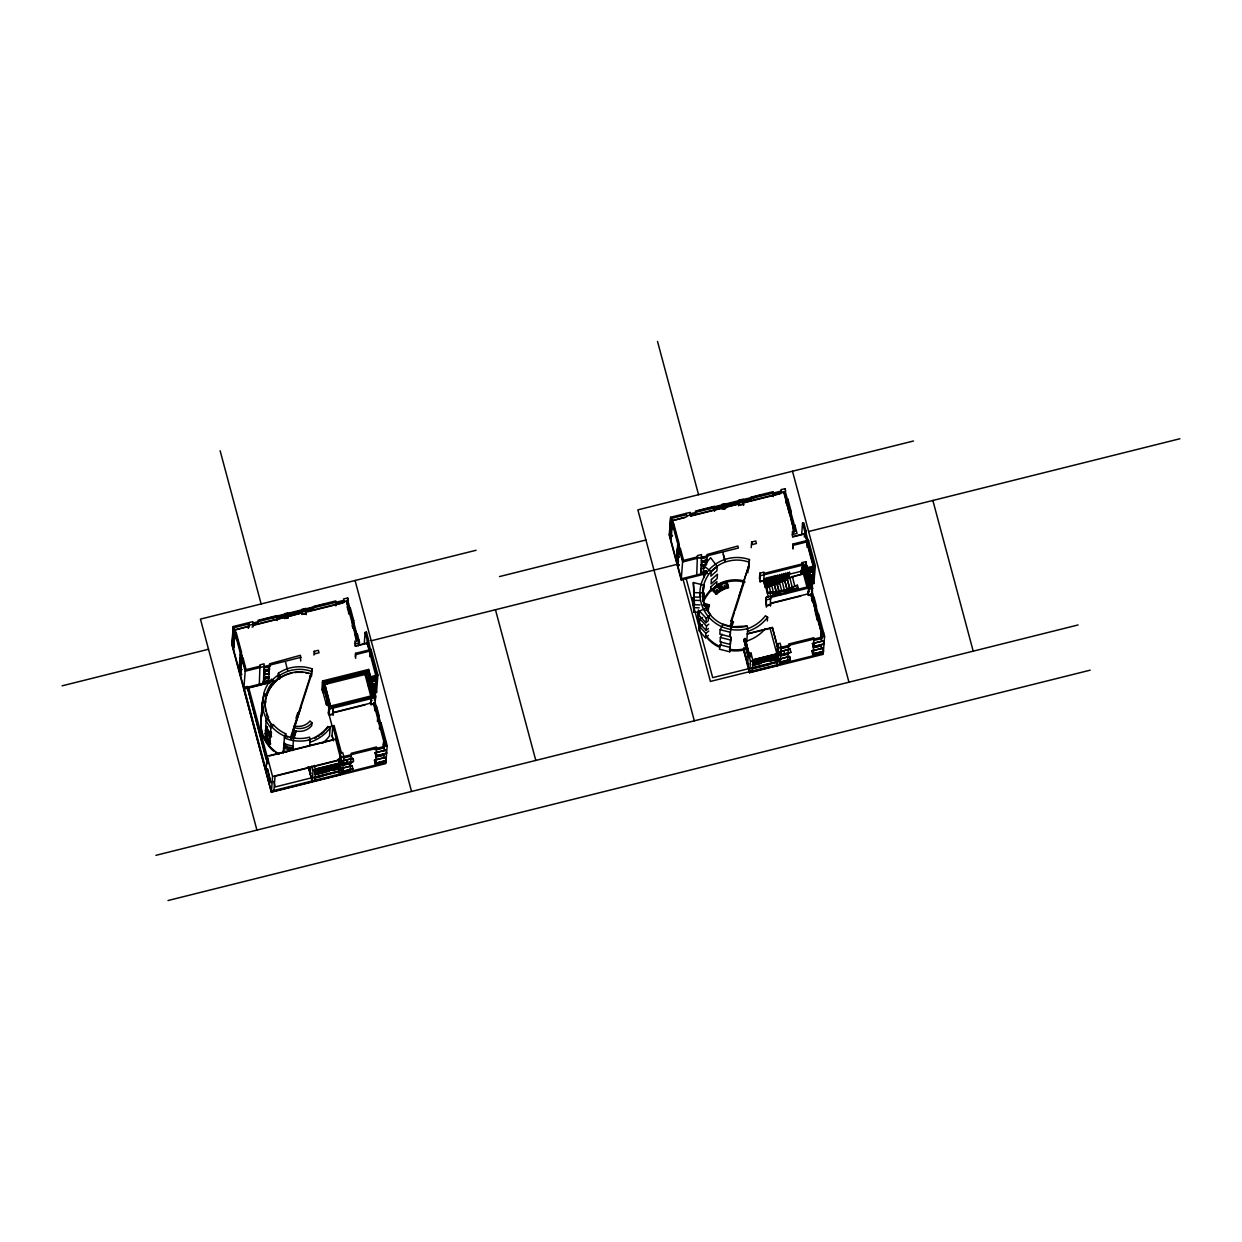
<?xml version="1.0" encoding="UTF-8"?>
<svg xmlns="http://www.w3.org/2000/svg" width="1242" height="1242" viewBox="0 0 1242 1242"><rect width="100%" height="100%" fill="white"/><g stroke="black" fill="none" stroke-linecap="round" stroke-linejoin="round"><path stroke-width="1.5" d="M253.492 624.152L252.825 621.637L233.232 626.527L231.819 644.489L271.361 792.194L385.781 763.613L387.194 745.65L381.17 723.139L379.881 723.449L379.431 729.085M232.238 644.645L233.232 626.527M233.201 640.593L233.092 641.866M233.217 633.932L233.31 632.644M232.844 641.928L233.015 640.624L233.977 646.197L232.689 640.717M249.44 625.968L234.645 630.036L249.409 626.341M233.589 649.675L234.909 632.799L236.197 632.488L241.647 652.857L240.358 653.168L239.038 670.028M234.8 636.836L234.614 638.14L233.853 635.299M240.451 657.965L241.414 663.445M260.323 666.116L246.149 669.655L242.997 657.872L241.709 658.198L240.389 675.058L241.678 674.732M241.01 669.562L240.606 673.801L239.458 669.516M241.585 662.234L241.181 666.457L240.032 662.188M239.442 666.473L241.103 670.711L239.442 664.905M248.26 628.281L248.695 622.661L249.363 625.176L258.196 623.065L257.855 621.807L252.7 623.096L253.042 624.353M243.789 689.186L245.202 671.239L241.709 658.198M248.742 627.66L249.037 623.919L233.574 627.784M266.052 770.024L243.929 687.354L247.158 686.547L266.223 759.716M259.33 684.233L259.982 664.858L264.111 663.833L263.459 683.209M264.065 678.831L264.158 677.744L268.551 676.719L268.288 681.19L263.77 681.78L268.288 681.19M264.406 674.623L264.732 670.401L269.126 669.391L268.862 673.847L264.344 674.453L268.862 673.847M285.474 737.562L285.784 733.743L284.278 733.075A34.605 33.674 4.5 0 1 273.97 725.359L273.085 724.35L271.051 725.996L269.561 745.06L268.955 744.362A37.26 36.266 4.5 0 1 265.167 738.617L266.207 718.621L268.598 717.519L268.101 716.479A34.605 33.674 4.5 0 1 265.167 704.167L265.151 702.149L262.497 702.072L261.006 721.043A37.26 36.266 4.5 0 1 261.829 714.274L262.667 707.055M263.909 682.277L264.173 677.806M264.484 674.949L264.748 670.478M263.118 701.342L263.894 693.005A37.26 36.266 4.5 0 1 271.61 679.126L273.628 680.802L273.333 684.621M265.99 698.159L266.456 693.704A34.605 33.674 4.5 0 1 273.628 680.802M300.704 661.039L300.455 655.279L269.607 663.802L268.614 681.92L263.444 683.209M270.57 744.237L265.912 737.127L266.254 732.733M271.594 736.615L266.487 729.799L266.72 726.865M270.29 743.679L266.207 737.438L266.425 734.674M266.999 727.346L267.232 729.83M266.642 734.534L266.425 737.298L266.875 734.395M267.154 726.586L266.999 729.97L271.16 736.164M267.077 729.923L267.449 727.067M277.09 620.581L277.044 615.582L257.979 620.348L258.305 621.605L286.529 614.557L286.871 615.815L301.868 612.151L301.542 610.909M265.928 771.546L267.139 756.145L335.573 739.052L340.976 759.762L275.025 776.234L273.845 791.278M271.206 732.19L270.865 736.335L266.487 729.799M271.144 736.894L271.424 732.05M277.897 677.154L278.55 673.102A37.26 36.266 4.5 0 1 312.053 668.833L311.447 676.424M279.481 679.25L279.776 675.431L278.208 673.35M284.48 617.398L284.775 613.657L287.74 612.911L288.408 615.427M284.822 618.656L284.775 613.657M271.361 792.194L272.588 776.483L267.139 756.145M286.234 618.299L286.529 614.557M288.206 617.988L287.896 616.374L301.822 612.896L302.132 614.511M283.207 753.195L284.558 736.04L285.784 733.743M284.247 746.628L292.879 748.662L284.247 746.628L284.48 743.694M284.853 743.834L284.791 746.147M284.573 749.004L284.961 743.523M301.822 612.896L289.619 616.296M296 731.429L293.454 730.265A15.929 15.509 4.5 0 0 311.711 725.701L311.944 722.844L310.081 720.95A14.904 14.516 4.5 0 1 294.199 725.809L293.423 730.638L296 731.429L293.842 738.121M292.677 745.821L292.507 748.46M292.615 750.121L293.64 737.981A34.698 33.767 4.5 0 1 285.629 735.575L284.418 737.872A37.26 36.266 4.5 0 0 293.36 740.574L293.981 740.667A37.26 36.266 4.5 0 0 310.19 739.658L309.724 745.448M306.153 614.666L305.78 608.409L301.651 609.434L302.334 611.949L313.729 609.201L313.388 607.943L287.616 614.371L287.958 615.628M301.263 706.434L294.571 726.803M310.826 676.704L312.053 668.833M313.947 655.062L314.242 651.305L318.356 650.28L319.039 652.795L314.909 653.82L314.242 651.305M310.158 774.465L310.748 766.826M312.177 781.994L313.077 770.537L311.866 766.019M315.251 771.499L340.556 765.088L315.282 771.251L315.437 772.586L340.463 766.33L340.261 765.584M315.313 770.832L340.587 764.653M315.359 770.242L340.665 763.737L340.463 762.899L315.437 769.155L340.463 762.899M315.375 769.916L315.561 771.003M315.421 769.481L340.448 763.225L340.618 764.42L315.328 770.583M314.754 781.358L315.654 769.9M321.864 689.884L322.578 680.942L368.579 669.454L375.689 696.032L374.929 705.565M322.299 689.9L326.413 704.804L327.702 704.478L327.95 701.497M322.547 692.384L323.137 684.932L369.138 673.443M330.03 705.549L324.193 681.889L367.616 671.037L373.951 696.56L367.616 671.037M326.413 704.804L326.77 700.317L328.788 707.862L375.689 696.032M335.837 605.91L335.806 600.911L313.512 606.469L313.838 607.726L343.413 600.445L343.755 601.702L336.023 603.628M328.307 713.933L328.897 706.481L374.898 694.977L374.463 700.581M329.13 714.585L329.689 707.521L322.578 680.942M309.305 739.704A39.17 38.129 4.5 0 0 327.919 726.477L330.124 727.952L329.487 736.009A40.815 39.728 4.5 0 1 322.563 743.182M333.12 709.632L332.903 712.566L370.644 703.127L371.001 698.734M333.104 715.423L333.027 705.44M341.41 752.807L334.098 725.514L332.809 725.84L332.064 735.373L333.524 740.822M347.217 603.565L347.651 597.945L343.537 598.97L344.205 601.485L348.334 600.46L347.651 597.945M348.614 613.936L349.049 608.316L350.337 607.99L353.706 620.55L353.365 624.943M339.082 766.236L338.787 769.978L340.075 769.667M314.769 780.985L339.811 774.729L339.019 771.36L313.993 777.601M340.324 764.668L340.479 766.097M339.78 775.101L341.193 757.139L332.809 725.84M341.317 768.425L352.138 765.724L341.317 768.425L342.109 771.624L352.945 768.736L342.109 771.624M341.892 761.098L352.712 758.396L341.892 761.098L343.071 765.289L350.803 763.364L342.947 764.793M343.227 768.224L342.885 772.431L349.716 770.195L350.166 771.422L351.16 753.304L376.543 746.97L375.55 765.088M354.653 643.372L355.29 646.244L367.151 643.278M355.786 639.071L354.669 631.122L355.942 630.812L357.292 635.826L356.019 636.152M346.999 761.268L346.627 763.783M355.305 657.049L355.6 653.308L371.063 649.442L377.925 675.105L376.45 692.803L375.472 689.186M355.647 658.307L355.6 653.308M357.122 638.109L357.417 634.351L356.128 634.678L357.68 640.453M358.503 645.762L358.969 640.127L354.824 641.167L355.491 643.682L359.621 642.657L357.417 634.351M353.52 761.408C325.28 764.87 358.969 766.593 352.712 758.396M364.279 643.201L365.132 632.426L366.421 632.116L368.641 640.391L368.222 645.778M366.142 635.702L366.421 632.116M367.073 644.319L367.353 640.717L365.132 632.426M368.579 669.454L375.565 697.492L329.565 708.98L322.454 682.417M367.756 683.1L368.346 675.648L369.635 675.322L368.765 686.873M369.666 656.63L370.116 651.01L355.942 654.55M368.237 682.495L368.688 676.89L369.976 676.58M368.269 684.994L368.858 677.527L370.147 677.201M370.721 653.835L371.063 649.442M368.595 686.252L369.185 678.784L370.473 678.458M369.247 686.267L369.697 680.663L370.985 680.337M369.417 686.888L369.852 681.299L375.705 679.25L375.503 683.969L370.861 685.056L370.426 690.661M369.759 688.146L370.194 682.541L371.482 682.231M370.069 686.904L370.364 683.178M370.349 682.821L370.644 679.095L369.355 679.405M370.411 688.161L370.706 684.435L375.503 683.969M370.784 694.402L371.203 686.314L372.491 685.988M370.287 702.242L370.954 704.757L373.78 704.043M371.125 695.66L371.715 688.192M371.296 696.296L372.367 681.47M371.001 704.121L371.451 698.516M371.932 696.312L372.212 690.086L373.5 689.76M372.429 695.706L372.709 691.965L373.997 691.639M372.584 696.327L373.159 688.503M373.873 702.941L375.224 707.971L376.512 707.645L375.162 702.63L373.873 702.941L374.991 710.905L375.317 706.682L376.605 706.356L379.136 715.78L378.794 720.003M374.929 691.297L375.255 687.09M375.177 690.8L375.519 686.391M375.565 688.084L376.605 691.965L375.317 692.275L376.637 675.415L370.116 651.01M374.432 760.151L385.253 757.449L374.432 760.151L375.224 763.349L386.045 760.647L385.253 757.449M375.006 752.823L385.827 750.121L375.006 752.823L376.186 757.015L383.918 755.089L376.062 756.518M377.413 721.664L377.847 716.106L375.317 706.682M375.224 763.349L386.06 760.461M376.015 764.172L382.971 762.433L376.015 764.172L376.342 759.949M376.807 754.018L376.45 756.331M380.875 726.88L381.17 723.139M383.095 747.901L383.545 742.281L386.122 741.629L385.827 745.371M383.281 763.147L383.204 761.92L375.488 763.846M383.685 758.024L384.026 753.785M384.275 750.696L383.545 742.281M690.894 514.887L690.226 512.372L670.649 517.262L669.236 535.224L681.19 579.921L705.316 573.897M669.655 535.38L670.649 517.262M670.432 531.359L671.472 536.917M671.146 522.789L670.618 524.667M686.857 516.703L672.062 520.755L684.979 517.541M670.99 540.394L672.326 523.534L673.614 523.224L679.063 543.592L677.775 543.903L676.455 560.763M672.031 528.875L670.633 522.913L671.906 522.603M672.372 529.278L671.875 527.648M697.74 556.851L683.566 560.39L680.414 548.607L679.126 548.933L677.79 565.793L679.079 565.467M678.831 554.087L677.775 548.716L678.675 557.177M681.19 579.921L682.603 561.974L679.126 548.933M703.95 585.168L702.475 597.247L703.95 585.168L693.346 582.545L694.216 597.014L699.82 597.169M693.579 590.276L694.449 604.761L700.053 604.901M694.216 597.014L693.346 582.545M693.874 612.089L693.005 597.604L693.874 612.089L698.827 612.213M694.449 604.761L693.781 591.953M696.746 574.968L697.399 555.593L701.528 554.569L700.861 573.928M701.326 573.012L705.704 571.925L701.326 573.012L701.559 568.479M706.279 564.582L701.901 565.684L702.134 561.136L706.543 560.126L706.45 561.229L702.04 562.331M699.945 595.71L700.178 592.776M705.906 622.708L706.263 618.314L710.595 614.79L706.201 608.021L699.525 611.095L699.184 615.504L705.906 622.708L708.204 620.845L708.545 616.436M717.224 566.461L711.2 571.755L710.859 576.148L716.882 570.854L717.224 566.461L710.61 557.72L703.81 565.731L703.469 570.125L707.893 573.742M702.522 624.617L699.184 626.17L698.842 630.563L705.565 637.767L708.452 635.423M702.615 617.522L699.758 618.827L699.417 623.236L706.139 630.439L708.437 628.576M703.702 577.856L704.043 573.462L706.31 570.792M706.388 563.185L706.481 559.878M706.76 563.278L707.008 554.537L737.872 546.014L738.4 548.033L707.35 555.779M714.492 511.316L714.461 506.317L695.38 511.083L695.722 512.341L723.931 505.292L724.272 506.55L739.285 502.886L738.943 501.628M705.565 637.767L705.922 633.373L708.794 631.029M706.139 630.439L706.496 626.046L708.794 624.183M721.897 508.133L722.176 504.392L725.142 503.647L725.825 506.162M722.223 509.391L722.176 504.392M723.636 509.034L723.931 505.292M725.623 508.723L725.312 507.093L739.223 503.631L739.564 504.873L743.694 503.848L743.353 502.591L782.087 492.919M730.048 636.711L731.01 626.589L723.123 624.167L720.158 629.725L719.817 634.119L730.048 636.711L730.389 633.575M721.292 642.005L719.475 649.193L729.706 651.771L730.11 647.951M722.13 634.196L720.391 637.457L720.049 641.85L730.28 644.443L730.964 636.898L729.706 651.771M738.617 505.789L739.068 500.169L743.182 499.144L743.57 505.401M739.533 505.246L739.223 503.631M733.417 622.164L730.87 621L733.448 621.792L731.29 628.483M749.05 564.691L738.679 597.169L749.019 565.063M747.808 572.826L749.454 559.568A37.26 36.266 4.5 0 0 699.914 592.713A37.26 36.266 4.5 0 0 747.746 628.561L746.69 641.85M748.709 569.053L749.454 559.568M751.208 547.66L751.643 542.04L755.773 541.015L756.44 543.53L752.326 544.555L751.643 542.04M746.24 647.625L743.663 648.262L743.523 650.094L749.578 672.729L823.182 654.348L824.595 636.385L818.571 613.874L817.283 614.185L816.848 619.805M744.237 641.089L744.998 640.888M744.269 640.655L745.029 640.468L744.269 640.655L748.258 656.428M744.284 640.406L745.06 640.127M744.346 639.646L745.107 639.552M744.983 641.229L744.206 641.415L748.196 657.127M745.138 639.118L744.362 639.397L745.138 639.118L749.143 654.643L748.383 654.845L744.393 639.071L745.169 638.792M747.56 665.2L748.46 653.742L751.037 653.106L753.025 661.07M748.321 655.512L749.112 655.233M749.174 654.317L748.398 654.503M749.236 653.634L748.46 653.835M749.578 672.729L750.478 661.272L744.424 638.636L745.2 638.45L749.205 653.882L748.429 654.177M750.742 656.925L751.037 653.106M752.683 661.986L777.771 655.062M752.714 661.66L778.004 655.388M752.761 660.977L778.082 654.472L750.478 661.272M752.792 660.651L752.947 661.986M752.823 660.216L777.849 653.96L777.989 655.481M752.155 672.093L753.056 660.635M759.421 578.741L759.871 573.152L763.985 572.112L763.923 583.957M759.747 580.262L760.042 581.893L764.078 580.526L768.363 597.06M760.104 581.256L759.871 573.152M764.886 582.343L765.181 578.586M764.932 587.342L766.314 577.809L765.569 587.187M765.383 584.05L765.677 580.309M766.236 586.814L768.829 585.805M773.254 496.645L773.207 491.646L750.913 497.204L751.255 498.461M766.376 587.482L766.966 579.983M766.857 586.861L768.239 577.328L767.509 586.705M765.864 602.805L766.314 597.2L812.315 585.712L812.392 595.694M767.013 587.311L767.603 579.828M766.392 607.183L766.314 597.2M768.301 587L768.891 579.502M768.798 586.379L770.18 576.847L769.435 586.208M768.953 586.829L769.683 577.468M767.339 621.031L767.649 617.212L765.445 615.753A39.17 38.129 4.5 0 1 746.83 628.98M767.261 592.9L772.384 591.968L773.207 595.523M770.242 586.503L770.832 579.02M770.723 585.898L772.105 576.366L771.375 585.727M771.034 584.47L771.468 578.85M770.521 606.158L770.428 596.176M772.322 584.159L772.757 578.539M772.959 583.988L774.045 575.884L773.3 585.246M772.384 591.968L774.93 591.704L775.784 594.887M776.607 593.334L774.045 583.787L774.837 576.179M774.589 584.92L775.971 575.403L775.381 582.886M774.899 583.507L775.489 576.024M775.753 595.244L774.93 591.704M778.61 646.104L777.321 646.43L772.369 627.443L747.327 633.699M776.188 583.197L776.623 577.561M779.215 592.325L776.654 582.777L777.911 574.922L777.321 582.405M776.824 583.026L777.275 577.406M783.904 492.826L794.399 531.529M778.299 594.965L777.476 591.425L774.899 592.061M778.113 582.7L778.563 577.08M778.455 583.957L779.836 574.441L779.107 583.802M780.054 582.219L780.488 576.598M786.124 503.445L786.465 499.051L787.754 498.725L791.107 511.285L790.673 516.905M780.535 581.613L781.777 573.944L781.187 581.442M777.445 591.782L787.024 589.282L784.494 579.377L787.071 578.741L789.633 588.273L787.055 588.925M780.69 582.063L781.14 576.443M781.979 581.737L782.429 576.117M776.498 656.971L776.203 660.713L777.492 660.402M776.731 653.758L777.523 643.853L780.1 643.216L781.171 647.237L779.852 664.097M782.476 581.116L783.702 573.462L783.112 580.961M752.388 664.874L775.629 659.067L777.182 665.836L778.594 647.874L777.523 643.853M779.262 581.768L776.685 582.405L779.231 591.953L781.839 590.944M782.631 581.582L783.221 574.083M777.88 653.634L752.854 659.875L777.88 653.634L778.051 654.72L752.745 661.225M782.569 590.866L785.13 590.587L785.969 593.769M783.919 581.256L784.509 573.757M784.401 580.635L785.643 572.981L785.053 580.48M784.711 579.222L785.146 573.602M778.703 659.347L789.539 656.459L790.331 659.657L779.51 662.359L778.703 659.347L789.539 656.459M779.293 651.833L790.129 649.131L779.293 651.833L780.488 656.024L788.22 654.099M779.51 662.359L790.347 659.471M779.712 591.906L785.13 590.587M786 578.896L786.295 575.155M786.341 580.154L787.568 572.5L786.978 579.998M786.636 578.741L786.931 574.999M780.302 663.166L787.257 661.427L780.302 663.166L780.628 658.959M781.202 651.631L780.737 655.341M787.925 578.415L788.22 574.673M788.422 577.794L789.508 572.019L789.058 577.639M788.577 578.26L788.872 574.518M792.97 526.298L793.359 521.531L792.086 521.857L793.421 526.872L794.694 526.561L793.359 521.531M793.11 526.22L793.219 524.947M792.054 534.107L792.707 536.979L804.552 534.013L805.53 537.646M792.955 532.911L793.545 525.413L794.833 525.087L797.038 533.377L792.908 534.417L792.241 531.902L796.37 530.862M804.552 573.292L787.102 578.368L789.633 588.273M784.401 651.988L784.028 654.518M792.707 547.784L793.001 544.043L808.464 540.177L815.342 565.84L813.852 583.538L810.25 584.439M793.048 549.042L793.001 544.043M794.538 528.844L794.833 525.087M789.664 587.916L797.457 585.246L798.094 588.118L785.084 591.378M812.967 655.823L813.96 637.705L788.577 644.039L787.583 662.157L787.242 660.899M790.921 652.329L780.085 655.031L790.921 652.329L790.129 649.131M797.457 585.246L783.081 591.176M801.695 533.936L802.549 523.161L803.838 522.835L806.058 531.126L805.623 536.513M800.857 573.882L801.152 570.156M804.335 536.839L804.769 531.452L802.549 523.161M801.68 574.534L802.41 565.203M806.834 544.896L807.067 541.962M805.577 565.389L805.872 561.663L801.742 562.688L808.852 589.251L808.418 594.856M805.313 571.972L805.592 565.747L806.881 565.42L806.182 577.608M807.083 547.365L807.517 541.745L793.343 545.285M805.794 571.367L806.089 567.625L807.378 567.315L806.26 568.262L805.965 571.988M806.244 567.904L805.872 561.663M808.169 543.918L808.464 540.177M806.663 577.002L807.098 571.398L813.51 569.799L812.905 574.704L808.278 575.791L807.843 581.396M806.679 579.486L807.098 571.398M807.191 581.38L808.061 569.814L806.601 569.519L808.061 569.814M807.673 580.759L808.278 575.791M808.092 574.813L808.387 571.072L808.263 575.434M808.169 582.653L809.054 573.587L807.611 573.276L809.054 573.587M809.163 575.325L809.473 572.593M808.821 582.669L809.116 578.927L810.405 578.617L810.001 587.062M809.101 578.57L809.862 572.5M808.526 588.009L808.061 593.862L770.304 603.302M808.852 585.153L809.116 578.927M809.272 579.207L809.768 572.127M807.719 592.605L808.371 595.492L811.197 594.778L821.536 633.42M809.179 586.41L809.629 580.821L810.917 580.495L809.784 581.442L809.489 585.184M809.831 586.426L810.126 582.7L811.414 582.374L811.29 586.736M810.778 584.858L810.917 580.495M811.057 596.61L811.29 593.676L812.578 593.365L813.914 598.38M811.647 590.493L811.911 584.268L810.622 584.578L811.911 584.268M812.252 581.737L812.532 577.313L809.194 578.694M812.827 574.409L813.106 569.985L807.269 572.019M811.725 593.179L812.315 585.712M814.007 582.7L812.718 583.01L814.053 566.15L807.517 541.745M814.923 611.048L815.249 606.826L816.537 606.515L814.022 597.091L812.734 597.418L812.408 601.64L811.507 598.287M811.833 650.886L822.654 648.184L811.833 650.886L812.625 654.084L823.462 651.382L822.654 648.371M812.408 643.558L823.244 640.856L812.408 643.558L813.603 647.75L821.335 645.824L813.463 647.253M812.625 654.084L823.462 651.196L822.654 648.184M813.417 654.891L820.372 653.168L813.417 654.891L813.743 650.684M814.209 644.753L813.867 647.066M820.512 638.636L820.946 633.016L823.524 632.364L823.229 636.106M820.698 653.882C818.183 650.482 804.148 658.446 820.76 653.152M821.102 648.759L821.428 644.52M821.676 641.431L820.946 633.016M292.864 747.87L292.584 750.447A37.322 36.313 4.5 0 1 283.642 747.777L284.853 745.479M703.065 600.585L704.183 592.9L703.158 601.904M290.38 737.996L311.09 673.878A34.574 33.689 10 0 0 265.741 711.231M296 718.187L297.769 712.691M290.768 738.726L311.633 673.956M291.482 738.959L294.261 730.312M293.873 737.764L296.031 731.057M730.001 626.232L734.457 612.399M735.016 610.676L741.955 589.158M742.468 587.528L744.563 581.039M295.115 730.684L292.848 737.965L295.456 738.4M730.839 621.373L738.711 596.797M730.824 626.962L732.532 621.419M279.776 675.431L280.102 675.198A34.605 33.674 4.5 0 1 311.245 671.301M265.912 737.127L270.585 743.492M266.207 737.438L269.716 741.831M266.067 720.453L268.458 719.351M267.682 729.24L265.291 730.343A37.322 36.313 4.5 0 0 270.088 737.701M766.205 587.187L794.864 576.071M476.074 550.268L200.443 619.121L256.923 830.091M913.491 441.003L637.86 509.857L694.325 720.826M259.811 620.332L324.441 604.202M697.228 511.067L760.011 495.387M272.681 617.848L313.31 607.695M710.098 508.583L756.254 497.048M670.975 518.519L686.438 514.654M739.611 501.566L725.033 505.106L725.375 506.363M743.073 500.604L780.83 491.18L781.156 492.437L773.424 494.363L773.098 493.105M253.135 625.052L286.359 616.746L286.685 618.004L288.237 617.616M305.936 611.856L344.686 602.184M690.552 515.787L723.76 507.481L724.102 508.739L725.654 508.351M253.104 625.425L286.328 617.119L286.669 618.376M307.752 611.763L342.808 603.007M690.521 516.16L723.729 507.854L724.07 509.111M725.281 507.466L739.192 503.988M745.169 502.498L780.209 493.742M302.148 614.153L306.277 613.113M252.002 627.039L253.29 626.713M303.498 614.169L306.246 613.486M740.915 504.904L743.663 504.221M671.782 524.062L670.525 524.388L671.86 529.403L673.133 529.092M234.459 636.913L234.971 638.543L233.217 632.178M234.567 637.208L235.84 636.882M671.984 527.943L671.596 524.466M235.716 638.357L234.459 638.667L233.108 633.653M670.09 531.452L669.997 532.725M233.744 641.4L232.471 641.71C237.331 658.182 229.615 629.973 233.993 643.465M671.146 532.135L669.888 532.445L671.223 537.476M62.1 685.832L208.516 649.255M499.517 576.567L645.918 539.991M672.605 535.69L671.348 536.001L669.997 530.986M353.706 620.55L352.418 620.876L349.049 608.316M791.107 511.285L789.819 511.611L786.465 499.051M240.622 657.918L240.296 662.126M677.527 548.778L677.185 552.985L678.846 557.13M240.032 659.145L241.678 663.368L240.374 657.981M677.433 549.973L678.567 554.242M678.365 552.38L677.076 552.706L678.427 557.736L677.604 552.581M678.769 553.327L680.057 553.016M241.165 663.414L240.016 657.577M676.859 557.301L678.505 561.446L676.859 555.64M240.389 668.988L239.101 669.298L240.436 674.328L241.724 674.002M677.79 559.707L676.502 560.033L677.853 565.063L679.141 564.737M239.722 669.454L239.535 665.37L240.917 670.742M678.085 560.375L678.365 564.924L677.014 559.909M240.793 669.935L242.081 669.609M678.194 560.654L677.822 557.177M245.202 671.239L264.779 666.333M269.933 665.06L300.999 657.297M367.353 640.717L368.641 640.391M682.603 561.974L702.196 557.068M804.769 531.452L806.058 531.126M264.794 667.156L270.445 665.743M371.203 640.779L676.983 564.38M700.317 558.357L707.847 556.478M808.62 531.514L1179.9 438.752M355.321 645.887L367.166 642.921L375.876 675.927M792.738 536.606L804.583 533.656M266.021 669.811L269.452 668.957M706.869 559.676L702.227 561.462M264.593 671.425L269.11 670.835M701.994 562.16L706.512 561.57M264.639 671.596L269.048 670.494M269.11 670.742L264.593 671.332M706.527 561.477L702.009 562.067M704.68 564.458L701.901 565.684M269.11 673.35L263.956 674.639L269.25 673.847M701.373 565.374L706.217 564.334M706.651 564.582L701.497 565.871L701.171 564.613M265.446 677.138L269.017 676.781L263.723 677.573M704.711 567.951L701.14 568.308M264.065 678.924L268.474 677.822M268.536 678.163L264.018 678.753L268.536 678.07M263.382 681.967L268.536 680.678M700.783 572.702L705.937 571.413M245.73 687.633L272.262 681.004M705.394 572.81L681.284 578.834L669.314 534.122M700.845 573.944L704.292 573.074M245.668 688.425L269.778 682.401M245.637 688.736L269.762 682.712M324.084 683.348L367.508 672.496M764.327 573.369L803.357 563.62L809.815 587.683L770.77 597.433M760.539 575.667L806.539 564.163M807.052 566.057L805.592 565.747M369.93 676.921L376.124 675.384L376.466 676.642L368.734 678.567M376.637 675.415L377.925 675.105M807.347 567.656L813.526 566.119M814.053 566.15L815.342 565.84M806.136 569.302L813.867 567.377L804.645 532.911L805.934 532.601L808.356 541.636M322.672 690.785L323.96 690.474M370.209 678.908L376.388 677.371M760.073 581.52L801.959 571.072M807.626 569.643L813.805 568.106M370.178 679.281L376.373 677.744M807.595 570.016L813.774 568.463M371.451 680.228L376.093 679.063M370.473 680.554L375.736 679.374M807.89 571.289L813.137 570.109M370.038 681.113L376.233 679.576L375.891 678.318M807.455 571.848L813.634 570.295L813.308 569.053M370.38 681.749L375.736 680.942M807.797 572.484L813.06 571.211M370.442 681.858L375.674 680.554M807.859 572.593L813.075 571.289M370.52 682.246L375.752 680.849M796.479 575.667L804.537 573.649M807.937 572.981L813.153 571.677M781.87 580.759L779.293 581.396L781.808 591.316M776.654 582.777L774.077 583.414L776.638 592.962M766.454 585.774L774.045 583.787M807.564 575.512L812.905 574.704M375.752 683.457L372.119 684.42L372.46 681.765M771.437 584.796L768.86 585.432L770.987 593.397M808.511 575.356L813.293 574.704L808.651 575.853M766.423 586.146L770.056 585.246M371.249 685.118L375.876 683.969M372.724 685.475L375.814 684.699M808.589 576.598L813.231 575.434M372.693 685.832L375.783 685.072M808.558 576.956L813.199 575.807M371.374 686.95L372.662 686.624M809.831 577.903L812.92 577.126L812.206 581.535M372.553 687.664L375.643 686.904L375.317 685.646M808.418 578.788L813.06 577.639L812.718 576.381M809.287 579.564L810.576 579.238M372.383 690.707L373.671 690.381M813.945 582.436L810.126 582.7M373.221 693.843L374.51 693.533M785.115 591.006L798.125 587.761M373.392 694.48L374.68 694.154M330.155 706.512L328.866 706.838L323.106 685.289M766.982 599.715L771.096 598.691M808.852 589.251L812.982 588.227M370.83 700.938L372.103 700.612M808.231 591.673L809.52 591.347M332.872 712.924L365.226 704.851M772.074 603.208L800.842 596.036M329.114 714.849L333.229 713.824M370.985 704.385L373.811 703.686L384.12 742.685M770.645 604.559L766.516 605.584L765.848 603.069M808.402 595.12L811.228 594.421L822.064 634.895L820.776 635.205L821.49 638.341M330.45 714.88L333.198 714.181M766.485 605.956L770.614 604.916M327.826 727.579L333.415 725.825L327.857 727.207A34.108 33.192 4.5 0 1 325.482 730.249M377.847 716.106L379.136 715.78M747.296 634.057L772.338 627.8M269.592 755.897L333.71 739.875M384.647 744.16L383.359 744.47L384.073 747.606L374.82 749.563M748.352 655.093L749.128 654.891L748.336 655.419M341.193 757.139L351.051 754.779L351.377 756.036L343.646 757.962L343.32 756.704M351.502 754.562L384.166 746.504L384.492 747.762L376.761 749.687L376.435 748.429M384.616 746.287L387.194 745.65M778.594 647.874L788.453 645.514L788.794 646.772L781.063 648.697L780.721 647.439M788.903 645.297L821.567 637.239L821.909 638.497L814.178 640.422M822.018 637.022L824.595 636.385M782.522 647.719L789.943 645.856M272.588 776.483L341.007 759.405M313.077 770.537L340.665 763.644M340.65 763.985L315.328 770.49L315.499 771.67M778.035 655.062L752.745 661.318L752.885 662.747L777.927 656.397M386.635 753.133L375.798 756.021L386.619 753.32L385.827 750.121M824.051 643.868L813.215 646.756L824.036 644.055L823.244 640.856M752.652 662.328L777.973 655.823M315.235 771.841L340.541 765.336L340.37 764.234M752.916 662.405L777.942 656.055M780.349 655.528L788.08 653.602M310.236 773.362L311.292 773.098M340.51 765.662L315.22 771.934L315.421 772.679L340.448 766.423M747.653 664.097L748.709 663.833M315.452 772.338L340.494 766.003M752.854 663.073L777.896 656.739M752.838 663.321L777.865 657.065L752.838 663.414L752.668 662.234M315.406 772.928L340.432 766.671M752.807 663.663L777.849 657.406L769.962 627.924M315.375 773.285L340.401 767.044M752.792 664.02L777.818 657.779M315.002 773.782L338.243 767.975L338.166 769.077L332.794 770.413M752.419 664.517L775.66 658.71L775.567 659.812L770.211 661.148M314.987 774.154L338.228 768.348M316.741 774.061L323.883 772.276M332.825 770.04L338.197 768.705M754.142 664.796L761.299 663.011M770.242 660.775L775.598 659.44M316.71 774.434L329.223 771.313M754.111 665.169L761.268 663.383M311.447 777.88L275.274 786.916L273.783 781.373M314.024 777.244L339.05 770.987M748.864 668.615L712.691 677.651L685.926 577.67M751.441 667.979L776.467 661.722M751.41 668.336L776.436 662.095M313.962 777.973L339.004 771.717M751.379 668.708L776.405 662.452L777.213 665.464L752.186 671.72M315.732 777.896L322.873 776.11M753.133 668.631L769.233 664.61M342.357 772.12L350.089 770.195M779.774 662.855L787.506 660.93M342.233 772.602L349.856 770.692M342.311 772.85L350.228 770.692L349.887 769.435M383.343 762.417L375.612 764.358L375.286 763.1M272.992 790.704L385.858 762.51M823.275 653.245L710.393 681.439L682.821 578.446M155.933 855.319L1078.087 624.959M168.027 900.528L1090.181 670.168M769.015 593.071L776.141 592.294M730.886 626.822L747.063 626.046L747.746 628.561M694.557 592.62L702.832 592.853M694.79 600.352L700.41 600.507M694.216 607.68L699.168 607.819M293.64 737.981L294.447 738.121A34.605 33.674 4.5 0 0 309.522 737.143L310.19 739.658M263.708 693.719L266.285 694.356M720.158 629.725L730.389 632.302M720.391 637.457L730.622 640.034M719.817 644.784L730.048 647.377M284.713 746.395L292.429 748.709M309.584 676.036L310.842 676.44M284.558 736.04L283.036 735.357A37.26 36.266 4.5 0 1 271.967 727.051L271.051 725.996M703.81 565.731L711.2 571.755M709.011 569.861L711.045 571.537M712.256 589.158L716.898 593.8M711.682 589.686L716.323 594.344A27.433 26.703 4.5 0 1 728.573 587.668L726.88 581.38A34.093 33.177 4.5 0 0 712.753 588.708M699.525 611.095L706.263 618.314M699.758 618.827L706.496 626.046M699.184 626.17L705.922 633.373M718.714 584.578L721.99 590.229M267.108 736.568L267.542 737.453M266.207 718.621L265.664 717.503A37.26 36.266 4.5 0 1 262.528 704.261L262.497 702.072M932.866 500.464L973.2 651.165M792.489 471.23L848.954 682.2M806.493 541.279L812.811 564.846M812.889 579.921L813.852 583.538M812.377 580.775L812.718 582.032M811.787 579.533L812.718 583.01M809.908 576.723L808.62 577.049M787.645 500.184L785.627 492.655L784.339 492.981L786.357 500.51M792.924 521.376L793.265 522.634M793.545 525.413L795.082 531.188M791.573 518.69L792.675 522.929M812.734 597.418L815.249 606.826M817.283 614.185L822.235 632.69M811.29 593.676L812.625 598.706M785.891 500.262L789.384 513.288M791.371 520.74L794.368 531.902M815.326 612.554L816.941 618.594M801.789 567.61L807.238 587.963M792.318 576.35L794.849 586.255M792.598 586.861L793.452 590.043M789.71 577.359L792.241 587.264M789.99 587.87L790.843 591.052M787.381 588.879L788.204 592.434M787.024 589.282L784.478 579.75L781.901 580.387L784.416 590.292M780.023 591.145L780.845 594.685M777.476 591.425L778.33 594.607M750.805 498.679L751.146 499.936L739.735 502.684L739.068 500.169M771.468 584.423L773.564 592.745M789.524 656.645L790.331 659.657M769.838 592.248L771.08 597.386M787.304 660.17L787.645 661.427L779.914 663.352L778.718 659.16M766.252 586.457L767.96 592.807M766.656 588.413L767.509 591.596M763.861 579.238L764.203 580.495M772.369 627.443L777.352 646.057M775.225 657.08L777.275 664.734M722.068 505.851L722.409 507.109L714.678 509.034L714.336 507.776M722.906 552.721L725.08 560.794M723.31 554.693L725.049 561.167M749.097 655.326L745.091 639.785L744.315 640.08L748.491 656.009M726.12 581.582L727.796 587.854M743.663 648.262L747.7 663.368M743.601 648.992L749.671 671.627M657.53 341.472L698.547 494.689M706.667 558.931L707.008 560.189L701.854 561.477L701.513 560.22M705.735 570.652L706.077 571.91L700.923 573.199L700.597 571.941M690.443 515.088L690.117 513.831L695.272 512.542L695.598 513.8L686.779 515.911L686.112 513.396M673.475 524.683L672.139 519.668L670.866 519.979L672.201 525.009M672.093 520.398L675.524 533.237M676.502 536.901L680.43 551.588M681.423 555.252L682.898 560.763M672.326 523.534L677.775 543.903M677.946 548.172L679.296 553.202M677.433 548.312L678.908 554.149M670.509 530.846L671.86 535.876M677.589 557.472L678.008 564.52L676.874 560.251M670.354 531.39L671.565 535.628M677.123 557.146L678.334 561.477M495.465 609.729L535.799 760.43M355.072 580.495L411.537 791.465M370.939 650.901L368.532 641.866L367.244 642.192L369.169 649.411M368.3 644.8L369.743 650.218M374.975 690.04L375.301 691.297M374.789 690.8L375.317 692.275M355.522 630.641L355.849 631.899M379.881 723.449L384.834 741.955M365.955 672.885L372.398 696.948M347.015 603.581L356.951 641.167M347.092 606.686L348.707 612.71M352.076 625.269L352.883 628.281M364.341 671.953L370.768 696.017M352.138 765.724L352.93 768.922M326.91 682.634L327.251 683.892M324.193 681.889L330.636 705.937M347.263 770.816L347.589 772.074M334.874 731.29L336.349 736.77M337.312 740.418L340.246 751.348M328.431 712.334L332.126 726.151M342.155 771.375L342.497 772.633M342.109 772.105L342.435 773.362L343.77 756.502L342.683 752.481L340.122 753.118L339.33 763.023L338.367 759.374M338.383 759.017L339.361 762.65M332.033 735.73L333.011 739.378M337.808 766.345L339.858 773.999M284.666 615.116L284.992 616.374L277.261 618.299L276.935 617.057M314.443 765.383L315.608 770.335M285.505 661.986L287.632 670.432M308.947 767.603L310.298 772.633M308.451 766.656L312.254 780.892M308.187 766.718L312.192 781.699L271.377 791.884L243.805 688.891M220.129 450.737L261.13 603.954M269.25 668.196L269.592 669.454L264.437 670.742L264.096 669.485M268.334 679.917L268.676 681.175L263.521 682.463L263.18 681.206M236.073 633.948L234.722 628.933L233.449 629.244L234.8 634.274M234.676 629.663L235.654 633.327M236.648 637.006L244.985 668.18M234.909 632.799L240.358 653.168M240.529 657.437L241.429 660.791M248.509 686.935L267.837 759.141M247.158 686.547L267.806 763.706M239.613 669.174L240.513 672.527M231.912 643.387L243.867 688.099M311.944 722.844A15.929 15.509 4.5 0 1 293.671 727.408M287.756 737.143A34.574 33.689 10 0 1 285.21 736.071M272.371 725.949A34.574 33.689 10 0 1 268.148 718.963M267.139 716.448A34.574 33.689 10 0 1 266.331 713.871M265.214 703.515A34.574 33.689 10 0 1 265.509 700.845M266.735 695.598A34.574 33.689 10 0 1 277.261 680.135M279.434 678.489A34.574 33.689 10 0 1 291.948 673.055M294.665 672.59A34.574 33.689 10 0 1 302.939 672.45M305.672 672.838A34.574 33.689 10 0 1 308.373 673.428M272.464 679.886A36.825 35.847 4.5 0 1 278.068 675.182L279.636 677.263A33.938 33.037 4.5 0 0 273.488 682.634M286.809 752.015A37.322 36.313 4.5 0 1 283.409 750.711M269.856 740.636A37.322 36.313 4.5 0 1 265.012 733.246M271.299 735.016A34.652 33.72 4.5 0 1 270.896 734.472M268.986 731.631A34.652 33.72 4.5 0 1 268.645 731.041M277.354 753.941A37.26 36.266 4.5 0 1 275.46 752.605M273.644 751.162A37.26 36.266 4.5 0 1 263.133 736.273M262.404 734.115A37.26 36.266 4.5 0 1 260.867 722.875M272.867 726.135A34.698 33.767 4.5 0 1 268.381 719.289M270.896 727.843A37.26 36.266 4.5 0 1 266.052 720.453M292.941 746.054A37.322 36.313 4.5 0 1 283.983 743.384M270.445 733.308A37.322 36.313 4.5 0 1 265.586 725.918M265.26 703.609A34.792 33.86 4.5 0 1 265.71 701.683M261.922 709.399A37.803 36.794 4.5 0 1 262.699 702.879M262.357 703.904A37.803 36.794 4.5 0 1 263.568 695.551L266.145 696.188A34.792 33.86 4.5 0 0 265.043 703.314M261.348 716.727A37.803 36.794 4.5 0 1 262.559 708.375M261.581 713.793A37.803 36.794 4.5 0 1 262.667 705.906M290.131 747.28A34.698 33.767 4.5 0 1 289.448 747.11M287.461 746.489A34.698 33.767 4.5 0 1 285.505 745.743M324.178 731.662A34.108 33.192 4.5 0 1 321.29 734.239M319.753 735.419A34.108 33.192 4.5 0 1 318.138 736.49M316.462 737.484A34.108 33.192 4.5 0 1 314.723 738.369M279.295 754.08A37.291 36.297 4.5 0 1 262.714 711.169M330.124 727.952A40.815 39.728 4.5 0 1 309.988 742.219M747.063 626.046A34.605 33.674 4.5 0 1 702.568 592.791A34.605 33.674 4.5 0 1 748.662 562.036M765.336 628.685A40.815 39.728 4.5 0 1 746.752 641.027M767.649 617.212A40.815 39.728 4.5 0 1 747.513 631.495M746.178 648.355A37.291 36.297 4.5 0 1 729.396 649.318M719.708 646.352A37.291 36.297 4.5 0 1 706.481 636.215M700.597 626.201A37.291 36.297 4.5 0 1 698.377 609.962M703.655 601.345A34.605 33.674 4.5 0 1 744.952 582.281M743.834 650.016A37.26 36.266 4.5 0 1 729.892 650.466M718.808 646.989A37.26 36.266 4.5 0 1 706.232 636.929M700.55 627.008A37.26 36.266 4.5 0 1 698.392 611.328M703.158 601.33A34.636 33.705 4.5 0 1 711.557 589.065M716.339 585.37A34.636 33.705 4.5 0 1 742.685 580.588M703.438 604.637A33.301 32.401 4.5 0 1 703.904 603.162L709.461 604.978A27.433 26.703 4.5 0 0 708.142 611.25M712.24 590.245A33.301 32.401 4.5 0 1 727.082 582.141M707.614 611.204A27.976 27.215 4.5 0 1 708.965 604.823M715.951 593.971A27.976 27.215 4.5 0 1 728.433 587.171M720.764 585.277A8.026 7.809 4.5 0 1 724.598 582.591A7.033 6.831 4.5 0 0 727.859 585.355A3.679 3.586 4.5 0 1 724.583 586.255M724.598 582.591A6.66 6.474 4.5 0 1 728.014 585.619M724.738 585.805A2.22 2.158 4.5 0 1 722.937 588.584M724.148 585.06A2.639 2.577 4.5 0 1 723.154 588.32M723.449 588.755A6.66 6.474 4.5 0 1 720.95 584.982M720.981 585.013A7.033 6.831 4.5 0 1 723.201 588.537M713.576 588.848A8.026 7.809 4.5 0 1 717.798 586.798A7.033 6.831 4.5 0 0 720.562 590.043A3.679 3.586 4.5 0 1 717.177 590.416M717.798 586.798A6.66 6.474 4.5 0 1 720.67 590.338M717.41 589.981A2.22 2.158 4.5 0 1 715.175 592.45M716.945 589.174A2.639 2.577 4.5 0 1 715.423 592.232M715.656 592.698A6.66 6.474 4.5 0 1 713.808 588.584A7.033 6.831 4.5 0 1 715.439 592.45M707.117 605.553A8.026 7.809 4.5 0 1 706.822 610.148A6.66 6.474 4.5 0 1 706.124 610.474M703.422 605.227A6.66 6.474 4.5 0 1 707.241 605.894A7.033 6.831 4.5 0 1 703.655 605.584M706.077 610.101A7.033 6.831 4.5 0 1 706.807 610.164M710.859 586.814L710.517 591.208L716.541 585.929L716.882 581.52L710.859 586.814M711.433 579.486L711.092 583.88L717.115 578.586L717.457 574.192L711.433 579.486M267.449 768.922L270.834 782.646L267.449 768.922M785.068 488.68L780.939 489.705L781.606 492.22L785.736 491.195L785.068 488.68M348.21 601.92L346.922 602.246L348.94 609.775L350.228 609.449L348.21 601.92M353.597 622.009L352.309 622.335L354.312 629.865L355.6 629.554L353.597 622.009M790.999 512.744L789.71 513.07L791.728 520.6L793.017 520.289L790.999 512.744M241.538 654.317L240.249 654.643L241.6 659.657L242.889 659.347L241.538 654.317M678.955 545.052L677.666 545.378L679.001 550.392L680.29 550.082L678.955 545.052M240.187 661.846L241.01 667.001L240.187 661.846M269.483 665.262L264.329 666.55L264.67 667.808L269.825 666.519L269.483 665.262M706.9 555.997L701.746 557.285L702.072 558.543L707.226 557.254L706.9 555.997M379.027 717.069L377.739 717.395L379.757 724.924L381.046 724.598L379.027 717.069M816.444 607.804L815.156 608.13L817.174 615.659L818.462 615.333L816.444 607.804"/></g></svg>
